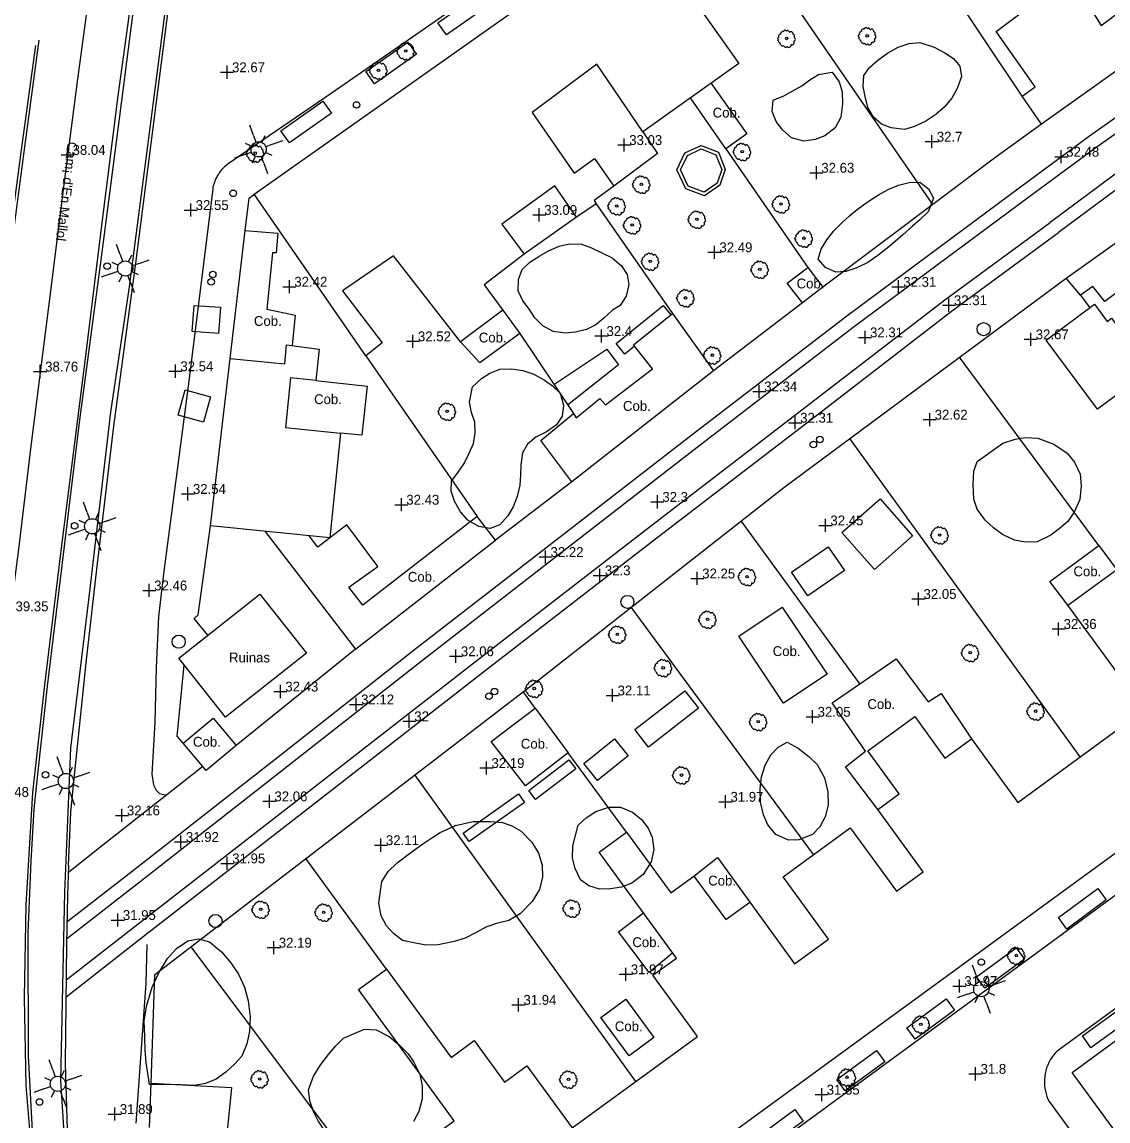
# Model space of a CAD drawing. Extents: x 471511 to 473316, y 4381952 to 4383346.
# Drawn here: x 472739.1 to 472821.9, y 4383032.2 to 4383115.9 of the extents above; entities that cross this region are included whole.
import ezdxf
from ezdxf.enums import TextEntityAlignment as Align

# ---------------------------------------------------------------- set-up
doc = ezdxf.new("R2010")
doc.units = 0
doc.header["$LTSCALE"] = 4
doc.header["$MEASUREMENT"] = 0
doc.header["$PDMODE"] = 2
doc.header["$PDSIZE"] = 0.5
doc.layers.get('0').update_dxf_attribs({"linetype": 'CONTINUOUS'})
for name, color, linetype in [('222', 7, 'CONTINUOUS'), ('241', 12, 'CONTINUOUS'), ('290', 253, 'CONTINUOUS'), ('320', 141, 'CONTINUOUS'), ('350', 7, 'CONTINUOUS'), ('400', 7, 'CONTINUOUS'), ('402', 10, 'CONTINUOUS'), ('407', 4, 'CONTINUOUS'), ('410', 201, 'CONTINUOUS'), ('411', 12, 'CONTINUOUS'), ('413', 252, 'CONTINUOUS'), ('451', 5, 'CONTINUOUS'), ('466', 33, 'CONTINUOUS'), ('505', 60, 'CONTINUOUS'), ('506', 60, 'CONTINUOUS'), ('7101', 7, 'CONTINUOUS'), ('7202', 7, 'CONTINUOUS'), ('7400', 2, 'CONTINUOUS'), ('7433', 32, 'CONTINUOUS'), ('7440', 7, 'CONTINUOUS'), ('7515', 53, 'CONTINUOUS'), ('7516', 7, 'CONTINUOUS'), ('8402', 7, 'CONTINUOUS'), ('8405', 7, 'CONTINUOUS'), ('8408', 7, 'CONTINUOUS')]:
    doc.layers.add(name, color=color, linetype=linetype)

# ---------------------------------------------------------------- blocks, each defined once
blk = doc.blocks.new('ARBOL')
at = {"color": 3}
for p, q in [((-1.26, 0.07), (-1.27, -0.01)), ((-1.23, 0.15), (-1.26, 0.07)), ((-1.17, 0.24), (-1.23, 0.15)), ((-1.18, 0.48), (-1.21, 0.39)), ((-1.21, 0.39), (-1.2, 0.31)), ((-1.2, 0.31), (-1.16, 0.22)), ((-1.11, 0.55), (-1.18, 0.48)), ((-1.03, 0.59), (-1.11, 0.55)), ((-1.01, 0.67), (-1.03, 0.59)), ((-0.96, 0.76), (-1.01, 0.67)), ((-0.92, 0.97), (-0.96, 0.88)), ((-0.96, 0.88), (-0.96, 0.7)), ((-0.85, 1.04), (-0.92, 0.97)), ((-0.77, 1.08), (-0.85, 1.04)), ((-0.7, 1.09), (-0.77, 1.08)), ((-0.5, 1.09), (-0.7, 1.09)), ((-0.49, 1.11), (-0.5, 1.08)), ((-0.46, 1.23), (-0.49, 1.11)), ((-0.38, 1.32), (-0.46, 1.23)), ((-0.31, 1.35), (-0.38, 1.32)), ((-0.23, 1.36), (-0.31, 1.35)), ((-0.11, 1.36), (-0.23, 1.36)), ((0, 1.35), (-0.11, 1.36)), ((0.07, 1.26), (0, 1.35)), ((0.12, 1.18), (0.07, 1.26)), ((0.17, 1.25), (0.12, 1.16)), ((0.12, 1.16), (0.12, 1.16)), ((0.24, 1.31), (0.17, 1.25)), ((0.32, 1.32), (0.24, 1.31)), ((0.39, 1.31), (0.32, 1.32)), ((0.55, 1.31), (0.39, 1.31)), ((0.62, 1.26), (0.55, 1.31)), ((0.7, 1.22), (0.62, 1.26)), ((0.76, 1.14), (0.7, 1.22)), ((0.77, 0.97), (0.7, 0.98)), ((0.77, 1.05), (0.76, 1.14)), ((0.77, 0.97), (0.77, 1.05)), ((0.86, 0.95), (0.77, 0.97)), ((0.96, 0.93), (0.86, 0.95)), ((1.03, 0.87), (0.96, 0.93)), ((1.07, 0.79), (1.03, 0.87)), ((1.08, 0.7), (1.07, 0.79)), ((1.1, 0.49), (1.07, 0.51)), ((1.08, 0.6), (1.08, 0.7)), ((1.09, 0.52), (1.08, 0.6)), ((1.17, 0.48), (1.1, 0.49)), ((1.25, 0.41), (1.17, 0.48)), ((1.29, 0.32), (1.25, 0.41)), ((1.3, 0.24), (1.29, 0.32)), ((1.3, 0.15), (1.3, 0.24)), ((1.31, 0.06), (1.3, 0.15)), ((1.31, -0.03), (1.31, 0.06)), ((-1.27, -0.01), (-1.26, -0.13)), ((-1.26, -0.13), (-1.26, -0.21)), ((-1.26, -0.21), (-1.23, -0.3)), ((-1.23, -0.3), (-1.16, -0.32)), ((-1.16, -0.32), (-1.08, -0.34)), ((-1.08, -0.34), (-1.01, -0.35)), ((-1.01, -0.35), (-0.95, -0.35)), ((-0.96, -0.38), (-1.01, -0.49)), ((-1.01, -0.49), (-1, -0.58)), ((-1, -0.58), (-0.96, -0.66)), ((-0.96, -0.66), (-0.96, -0.74)), ((-0.96, -0.74), (-0.88, -0.8)), ((-0.88, -0.8), (-0.8, -0.81)), ((-0.8, -0.81), (-0.72, -0.81)), ((-0.76, -0.81), (-0.75, -0.9)), ((-0.75, -0.9), (-0.73, -0.98)), ((-0.73, -0.98), (-0.68, -1.07)), ((-0.68, -1.07), (-0.61, -1.15)), ((-0.61, -1.15), (-0.53, -1.14)), ((-0.53, -1.14), (-0.45, -1.12)), ((-0.45, -1.12), (-0.37, -1.07)), ((-0.37, -1.05), (-0.37, -1.15)), ((-0.37, -1.15), (-0.27, -1.21)), ((-0.27, -1.21), (-0.19, -1.22)), ((-0.19, -1.22), (-0.07, -1.22)), ((-0.07, -1.22), (0.01, -1.25)), ((0.01, -1.25), (0.08, -1.22)), ((0.08, -1.22), (0.16, -1.16)), ((0.16, -1.16), (0.18, -1.08)), ((0.18, -1.11), (0.25, -1.15)), ((0.25, -1.15), (0.32, -1.16)), ((0.32, -1.16), (0.4, -1.16)), ((0.4, -1.16), (0.47, -1.18)), ((0.47, -1.18), (0.55, -1.16)), ((0.55, -1.16), (0.62, -1.14)), ((0.62, -1.14), (0.7, -1.09)), ((0.7, -1.09), (0.75, -0.93)), ((0.78, -0.99), (0.74, -0.96)), ((0.85, -0.98), (0.78, -0.99)), ((0.93, -0.93), (0.85, -0.98)), ((1.02, -0.92), (0.93, -0.93)), ((1.06, -0.69), (0.98, -0.69)), ((1.06, -0.85), (1.02, -0.92)), ((1.03, -0.69), (1.05, -0.77)), ((1.05, -0.77), (1.06, -0.85)), ((1.13, -0.65), (1.06, -0.69)), ((1.2, -0.61), (1.13, -0.65)), ((1.2, -0.21), (1.27, -0.14)), ((1.2, -0.6), (1.21, -0.59)), ((1.22, -0.31), (1.21, -0.23)), ((1.21, -0.41), (1.22, -0.31)), ((1.21, -0.51), (1.21, -0.41)), ((1.21, -0.59), (1.21, -0.51)), ((1.27, -0.14), (1.31, -0.03))]:
    blk.add_line(p, q, dxfattribs=at)
at = {"color": 25}
blk.add_circle((0, 0), 0.19, dxfattribs=at)
blk = doc.blocks.new('MOJON')
blk.add_circle((0, 0), 0.25)
blk = doc.blocks.new('POSTE')
at = {"color": 7}
blk.add_circle((0, 0), 0.5, dxfattribs=at)
blk = doc.blocks.new('ALCORQUE')
at = {"color": 1}
blk.add_lwpolyline([(-1, 1), (1, 1), (1, -1), (-1, -1)], close=True, dxfattribs=at)
blk = doc.blocks.new('FAROLA')
at = {"color": 7}
for p, q in [((0.43, 1.04), (0.75, 1.8)), ((-0.43, 1.04), (-0.22, 0.54)), ((0.43, 1.04), (0.22, 0.54)), ((-1.04, 0.43), (-1.8, 0.75)), ((-1.04, 0.43), (-0.54, 0.22)), ((1.04, 0.43), (0.54, 0.22)), ((-1.04, -0.43), (-0.54, -0.22)), ((-0.43, -1.04), (-0.22, -0.54)), ((0.43, -1.04), (0.22, -0.54)), ((1.04, -0.43), (0.54, -0.22)), ((1.04, -0.43), (1.8, -0.75)), ((-0.43, -1.04), (-0.75, -1.8))]:
    blk.add_line(p, q, dxfattribs=at)
blk.add_circle((0, 0), 0.58, dxfattribs=at)
blk = doc.blocks.new('COTA')
at = {"color": 7}
blk.add_point((0, 0), dxfattribs=at)

msp = doc.modelspace()

# ---------------------------------------------------------------- linework, layer by layer
at = {"layer": '222'}
for points in [[(472815.189, 4383103.31, 32.518), (472820.44, 4383107.182, 32.453), (472833.226, 4383116.214, 32.563), (472844.002, 4383123.513, 32.672), (472856.458, 4383131.572, 32.61), (472870.294, 4383140.259, 32.641), (472885.583, 4383149.289, 32.727), (472903.059, 4383159.114, 32.704), (472919.701, 4383167.943, 32.75), (472942.902, 4383179.392, 32.837), (472966.181, 4383189.915, 32.782), (472988.746, 4383199.301, 32.829), (473016.248, 4383209.621, 32.797), (473040.034, 4383217.673, 32.86), (473065.823, 4383226.123, 32.891), (473090.283, 4383234.048, 32.97), (473100.153, 4383237.22, 32.97)], [(472815.832, 4383102.542, 32.517), (472821.025, 4383106.371, 32.453), (472833.795, 4383115.391, 32.562), (472844.554, 4383122.68, 32.672), (472856.995, 4383130.729, 32.61), (472870.814, 4383139.405, 32.641), (472886.082, 4383148.422, 32.727), (472903.539, 4383158.237, 32.704), (472920.157, 4383167.053, 32.751), (472943.329, 4383178.488, 32.837), (472966.579, 4383188.997, 32.782), (472989.113, 4383198.371, 32.829), (473016.584, 4383208.679, 32.797), (473040.35, 4383216.724, 32.86), (473066.132, 4383225.172, 32.891), (473090.59, 4383233.096, 32.97), (473102.449, 4383236.907, 32.97)], [(473103.439, 4383234.66, 32.954), (473088.982, 4383229.896, 32.829), (473081.053, 4383227.431, 32.938), (473067.068, 4383222.928, 32.829), (473051.401, 4383217.837, 32.891), (473036.984, 4383213.058, 32.891), (473016.232, 4383205.976, 32.75), (472996.513, 4383198.642, 32.79), (472977.567, 4383191.102, 32.758), (472955.586, 4383181.467, 32.68), (472933.17, 4383170.871, 32.68), (472916.952, 4383162.593, 32.657), (472899.552, 4383153.194, 32.476), (472879.884, 4383142.082, 32.57), (472865.208, 4383133.066, 32.57), (472854.998, 4383126.517, 32.539), (472844.4, 4383119.644, 32.492), (472834.597, 4383112.974, 32.555), (472823.295, 4383104.936, 32.445), (472817.458, 4383100.596, 32.418)], [(473103.752, 4383233.71, 32.954), (473089.287, 4383228.943, 32.829), (473081.355, 4383226.478, 32.938), (473067.375, 4383221.976, 32.829), (473051.713, 4383216.887, 32.891), (473037.303, 4383212.11, 32.891), (473016.568, 4383205.034, 32.751), (472996.872, 4383197.709, 32.79), (472977.952, 4383190.179, 32.758), (472956.001, 4383180.556, 32.68), (472933.611, 4383169.973, 32.68), (472917.417, 4383161.708, 32.656), (472900.036, 4383152.319, 32.476), (472880.392, 4383141.22, 32.57), (472865.74, 4383132.219, 32.57), (472855.54, 4383125.676, 32.539), (472844.954, 4383118.811, 32.492), (472835.168, 4383112.153, 32.555), (472823.883, 4383104.127, 32.445), (472818.101, 4383099.827, 32.418)], [(472742.56, 4383047.325, 32.05), (472747.544, 4383051.201, 32.086), (472758.788, 4383060.012, 32.221), (472769.034, 4383068.063, 32.296), (472779.597, 4383076.241, 32.311), (472790.194, 4383084.445, 32.416), (472801.96, 4383093.496, 32.416), (472815.189, 4383103.31, 32.518)], [(472742.535, 4383046.039, 32.046), (472748.159, 4383050.412, 32.086), (472759.405, 4383059.225, 32.221), (472769.649, 4383067.274, 32.296), (472780.209, 4383075.45, 32.311), (472790.805, 4383083.653, 32.416), (472802.563, 4383092.698, 32.416), (472815.832, 4383102.542, 32.518)], [(472742.497, 4383042.886, 32.055), (472747.53, 4383046.83, 32.086), (472761.414, 4383057.616, 32.161), (472774.132, 4383067.522, 32.341), (472787.009, 4383077.468, 32.356), (472798.636, 4383086.394, 32.371), (472809.441, 4383094.711, 32.476), (472817.458, 4383100.596, 32.418)], [(472742.482, 4383041.605, 32.051), (472748.145, 4383046.041, 32.086), (472762.028, 4383056.826, 32.161), (472774.745, 4383066.732, 32.341), (472787.619, 4383076.675, 32.356), (472799.246, 4383085.601, 32.371), (472810.042, 4383093.912, 32.476), (472818.101, 4383099.827, 32.418)]]:
    msp.add_polyline3d(points, dxfattribs=at)
at = {"layer": '241'}
msp.add_polyline3d([(472742.701, 4383051.629, 39.436), (472742.6, 4383049.329, 39.409), (472742.527, 4383045.652, 39.394), (472742.426, 4383036.559, 39.289), (472742.608, 4383030.693, 39.109)], dxfattribs=at)
at = {"layer": '290'}
for points in [[(472744.432, 4383119.438, 37.186), (472743.315, 4383111.138, 37.756), (472742.355, 4383103.699, 38.146), (472741.155, 4383094.173, 38.581), (472739.816, 4383083.554, 38.971), (472738.888, 4383075.709, 39.316), (472737.614, 4383065.888, 39.391), (472736.989, 4383059.224, 39.526), (472736.524, 4383053.828, 39.421), (472736.229, 4383049.584, 39.421), (472736.079, 4383043.306, 39.376), (472736.152, 4383036.326, 39.286), (472736.33, 4383032.986, 39.301), (472736.935, 4383026.76, 39.046)], [(472739.999, 4383028.488, 38.959), (472739.466, 4383034.881, 39.124), (472739.335, 4383041.583, 39.229), (472739.456, 4383048.628, 39.289), (472739.977, 4383057.179, 39.364), (472740.875, 4383065.373, 39.259), (472742.124, 4383075.577, 39.124), (472743.187, 4383084.02, 39.019), (472744.034, 4383090.642, 38.614), (472745.156, 4383099.759, 38.254), (472746.473, 4383110.248, 37.699), (472747.411, 4383117.043, 37.279)], [(472740.427, 4383114.479, 37.459), (472739.291, 4383105.961, 37.939), (472738.263, 4383098.244, 38.329), (472737.502, 4383092.457, 38.644), (472736.825, 4383086.785, 38.884), (472736.233, 4383081.895, 39.079), (472735.434, 4383075.573, 39.274), (472734.693, 4383069.676, 39.274), (472734.244, 4383065.678, 39.439), (472733.893, 4383062.154, 39.529), (472733.472, 4383057.534, 39.574), (472733.201, 4383053.352, 39.544), (472732.948, 4383049.417, 39.559), (472732.892, 4383045.693, 39.544), (472732.856, 4383041.19, 39.559), (472732.912, 4383036.724, 39.499), (472733.114, 4383032.66, 39.409), (472733.376, 4383028.946, 39.304)]]:
    msp.add_polyline3d(points, dxfattribs=at)
at = {"layer": '320'}
msp.add_polyline3d([(472789.638, 4383105.89, 33.857), (472790.861, 4383106.464, 33.842), (472792.19, 4383105.95, 33.812), (472792.71, 4383104.634, 33.812), (472792.293, 4383103.433, 33.812), (472791.128, 4383102.63, 33.812), (472789.711, 4383103.148, 33.812), (472789.017, 4383104.608, 33.812)], close=True, dxfattribs=at)
at = {"layer": '350'}
msp.add_polyline3d([(472791.093, 4383102.91, 33.812), (472789.893, 4383103.348, 33.812), (472789.295, 4383104.607, 33.812), (472789.825, 4383105.701, 33.856), (472790.871, 4383106.193, 33.843), (472791.998, 4383105.757, 33.814), (472792.444, 4383104.628, 33.812), (472792.084, 4383103.592, 33.812)], close=True, dxfattribs=at)
at = {"layer": '400'}
for points in [[(472790.651, 4383117.057, 36.75), (472793.744, 4383112.693, 36.75), (472786.429, 4383107.503, 36.75), (472782.927, 4383112.652, 35.988), (472778.003, 4383108.959, 36.722), (472781.213, 4383104.346, 35.988), (472782.756, 4383105.453, 35.509), (472784.234, 4383103.348, 35.523), (472782.715, 4383102.258, 35.523), (472782.868, 4383102.003, 35.523), (472781.387, 4383100.994, 35.453), (472779.722, 4383103.396, 35.791), (472775.702, 4383100.455, 36.961), (472777.4, 4383098.191, 34.155), (472774.356, 4383095.852, 34.931), (472775.765, 4383093.909, 34.705), (472772.554, 4383091.5, 34.748), (472767.442, 4383098.059, 35.636), (472763.551, 4383095.4, 35.608), (472766.586, 4383091.417, 34.437), (472765.334, 4383090.444, 34.437), (472756.841, 4383102.752, 36.806), (472793.812, 4383128.879, 37.024)], [(472770.286, 4383030.881, 35.762), (472772.069, 4383032.182, 34.442), (472764.78, 4383042.171, 33.872), (472766.916, 4383043.729, 34.022), (472771.824, 4383037.003, 34.142), (472773.597, 4383038.297, 34.142), (472775.905, 4383035.134, 34.292), (472777.602, 4383036.372, 36.152), (472781.055, 4383031.64, 36.152), (472790.604, 4383038.607, 36.062), (472787.197, 4383043.276, 35.702), (472788.988, 4383044.582, 34.322), (472783.107, 4383052.642, 34.202), (472785.181, 4383054.155, 34.292), (472788.554, 4383049.533, 34.412), (472790.324, 4383050.824, 34.442), (472792.744, 4383047.508, 34.352), (472794.57, 4383048.84, 35.732), (472797.993, 4383044.15, 35.672), (472800.563, 4383046.025, 35.492), (472797.107, 4383050.762, 34.772), (472802.221, 4383054.493, 34.802), (472805.743, 4383049.666, 35.432), (472807.777, 4383051.151, 36.002), (472804.32, 4383055.89, 35.792), (472805.948, 4383057.078, 34.352), (472803.558, 4383060.353, 34.352), (472807.135, 4383062.963, 34.562), (472809.437, 4383059.808, 34.442), (472811.455, 4383061.281, 35.822), (472814.991, 4383056.435, 35.822), (472824.631, 4383063.469, 35.762), (472818.812, 4383071.445, 34.682), (472824.388, 4383075.514, 34.682)], [(472841.179, 4383066.243, 35.792), (472753.386, 4383002.184, 35.702)], [(472857.649, 4382983.246, 35.778), (472819.123, 4383035.864, 35.693), (472825.133, 4383040.265, 35.552)], [(472748.847, 4383031.676, 35.462), (472748.992, 4383035.056, 35.492), (472755.099, 4383034.715, 35.642), (472754.778, 4383031.39, 35.642)]]:
    msp.add_polyline3d(points, dxfattribs=at)
for points in [[(472825.423, 4383114.219, 34.645), (472816.794, 4383108.076, 34.601), (472815.312, 4383110.222, 34.601), (472816.324, 4383110.927, 34.601), (472813.332, 4383115.138, 35.268), (472818.965, 4383119.369, 35.268), (472821.349, 4383115.605, 34.34), (472823.29, 4383117.059, 34.369)], [(472825.06, 4383089.344, 39.838), (472821.064, 4383086.372, 39.838), (472817.156, 4383091.625, 36.312), (472820.834, 4383094.361, 36.312), (472821.802, 4383093.06, 39.216), (472822.12, 4383093.297, 39.216)], [(472762.586, 4383076.575, 36.595), (472753.515, 4383077.502, 36.228), (472755.011, 4383090.24, 36.496), (472759.155, 4383089.817, 37.92), (472759.294, 4383091.282, 35.213), (472761.777, 4383090.935, 35.241), (472761.535, 4383088.567, 35.185), (472759.593, 4383088.765, 37.991), (472759.207, 4383084.987, 37.906), (472763.402, 4383084.558, 36.637)]]:
    msp.add_polyline3d(points, close=True, dxfattribs=at)
at = {"layer": '402'}
msp.add_polyline3d([(472751.081, 4383067.42, 35.377), (472757.251, 4383072.297, 35.418), (472760.815, 4383067.79, 35.264), (472754.646, 4383062.912, 35.223)], close=True, dxfattribs=at)
at = {"layer": '407'}
for points in [[(472791.624, 4383111.188, 34.522), (472794.364, 4383107.337, 34.494), (472792.746, 4383106.211, 34.508), (472790.063, 4383110.081, 34.508)], [(472755.011, 4383090.24, 34.593), (472756.148, 4383099.97, 34.593), (472758.627, 4383099.774, 34.522), (472758.512, 4383098.281, 34.564), (472758.238, 4383098.276, 34.579), (472757.789, 4383093.981, 34.522), (472759.952, 4383093.527, 34.522), (472759.726, 4383091.221, 34.522)], [(472775.765, 4383093.909, 34.438), (472777.063, 4383092.131, 34.381), (472774.018, 4383089.908, 34.367), (472772.554, 4383091.5, 34.395)], [(472761.535, 4383088.567, 35.058), (472765.428, 4383088.135, 35.044), (472765.037, 4383084.395, 35.03), (472763.402, 4383084.558, 35.03)], [(472757.642, 4383077.08, 34.605), (472764.546, 4383068.103, 34.605), (472775.219, 4383076.402, 34.17), (472773.825, 4383078.208, 34.2), (472765.111, 4383071.441, 34.305), (472764.034, 4383072.821, 34.455), (472766.237, 4383074.407, 34.455), (472763.875, 4383077.562, 34.455), (472761.689, 4383075.861, 34.455), (472761.018, 4383076.735, 34.47)], [(472818.812, 4383071.445, 34.591), (472817.432, 4383073.252, 34.648), (472821.152, 4383076, 34.591), (472822.519, 4383074.15, 34.591)], [(472804.32, 4383055.89, 34.309), (472801.856, 4383059.15, 34.309), (472803.391, 4383060.323, 34.309), (472800.853, 4383064.014, 34.422), (472805.721, 4383067.363, 34.422), (472808.166, 4383064.078, 34.422), (472809.158, 4383064.714, 34.394), (472811.455, 4383061.281, 34.394)], [(472790.324, 4383050.824, 34.394), (472792.106, 4383052.248, 34.394), (472794.57, 4383048.84, 34.394)], [(472788.71, 4383044.963, 34.394), (472786.908, 4383043.477, 34.366), (472784.59, 4383046.567, 34.394), (472786.471, 4383048.031, 34.394)]]:
    msp.add_polyline3d(points, dxfattribs=at)
for points in [[(472800.141, 4383095.676, 34.498), (472798.587, 4383094.472, 34.41), (472797.434, 4383095.967, 34.303), (472798.987, 4383097.172, 34.391)], [(472791.816, 4383089.29, 34.395), (472781.026, 4383080.842, 34.29), (472778.657, 4383083.988, 34.305), (472781.145, 4383086.035, 34.32), (472781.357, 4383085.719, 34.32), (472783.158, 4383087.194, 34.32), (472783.595, 4383086.703, 34.32), (472787.167, 4383089.439, 34.125), (472785.72, 4383091.266, 34.125), (472788.696, 4383093.664, 34.155)], [(472797.153, 4383063.986, 34.45), (472793.744, 4383069.088, 34.45), (472797.053, 4383071.299, 34.479), (472800.462, 4383066.197, 34.479)], [(472780.736, 4383060.214, 34.366), (472777.502, 4383057.685, 34.338), (472774.878, 4383061.071, 34.338), (472778.238, 4383063.619, 34.338)], [(472755.457, 4383060.771, 34.455), (472753.175, 4383058.854, 34.455), (472751.429, 4383060.932, 35.01), (472753.711, 4383062.85, 35.01)], [(472785.135, 4383041.444, 34.197), (472787.28, 4383038.531, 34.197), (472785.386, 4383037.137, 34.225), (472783.241, 4383040.05, 34.225)]]:
    msp.add_polyline3d(points, close=True, dxfattribs=at)
at = {"layer": '410'}
for points in [[(472815.312, 4383110.222, 34.548), (472809.83, 4383118.434, 34.548)], [(472808.514, 4383101.961, 34.536), (472798.26, 4383116.848, 34.522)], [(472786.429, 4383107.503, 33.962), (472787.548, 4383105.855, 33.962), (472784.234, 4383103.348, 33.962)], [(472816.794, 4383108.076, 34.601), (472813.308, 4383105.56, 34.558), (472800.141, 4383095.676, 34.498)], [(472792.746, 4383106.211, 34.508), (472798.987, 4383097.172, 34.508)], [(472756.148, 4383099.97, 34.393), (472756.438, 4383102.445, 34.432), (472757.107, 4383102.956, 34.432)], [(472782.868, 4383102.003, 34.452), (472788.696, 4383093.664, 34.156)], [(472781.387, 4383100.994, 33.977), (472777.4, 4383098.191, 33.977)], [(472748.992, 4383035.056, 34.164), (472749.272, 4383043.319, 33.727), (472778.536, 4383065.803, 33.786), (472797.178, 4383080.418, 33.786), (472818.676, 4383096.352, 33.815)], [(472819.768, 4383095.055, 34.193), (472820.482, 4383094.099, 34.193)], [(472798.587, 4383094.472, 34.41), (472791.816, 4383089.29, 34.395)], [(472777.063, 4383092.131, 34.212), (472781.145, 4383086.035, 34.212)], [(472765.334, 4383090.444, 34.423), (472773.825, 4383078.208, 34.057)], [(472821.152, 4383076, 34.106), (472810.555, 4383090.333, 34.047)], [(472819.75, 4383059.907, 34.164), (472802.193, 4383084.134, 34.106)], [(472781.026, 4383080.842, 34.29), (472775.219, 4383076.402, 34.17)], [(472753.298, 4383069.172, 34.347), (472752.247, 4383070.43, 34.347), (472752.563, 4383070.719, 34.319), (472753.515, 4383077.502, 34.332)], [(472802.955, 4383065.461, 34.164), (472793.931, 4383077.872, 34.164)], [(472799.424, 4383052.453, 34.222), (472785.54, 4383071.293, 33.931)], [(472764.546, 4383068.103, 34.095), (472755.457, 4383060.771, 34.23)], [(472751.429, 4383060.932, 35.01), (472750.966, 4383061.477, 34.644), (472751.505, 4383066.884, 34.432)], [(472778.238, 4383063.619, 34.237), (472777.321, 4383064.869, 34.222)], [(472785.181, 4383054.155, 34.368), (472780.736, 4383060.214, 34.294)], [(472752.917, 4383059.162, 33.922), (472745.167, 4383053.064, 33.922), (472742.677, 4383051.096, 33.848)], [(472785.894, 4383035.171, 34.28), (472769.064, 4383058.525, 34.368)], [(472766.916, 4383043.729, 34.047), (472760.772, 4383052.154, 33.815)], [(472768.993, 4383022.778, 33.756), (472752.024, 4383045.433, 34.047)]]:
    msp.add_polyline3d(points, dxfattribs=at)
msp.add_polyline3d([(472818.676, 4383096.352, 35.02), (472824.046, 4383100.18, 35.364), (472825.886, 4383097.786, 35.224), (472821.63, 4383094.569, 35.051), (472820.708, 4383095.726, 35.317), (472819.768, 4383095.055, 35.114)], close=True, dxfattribs=at)
at = {"layer": '411'}
for points in [[(472739.98, 4383030.949, 39.109), (472739.637, 4383037.157, 39.289), (472739.626, 4383046.475, 39.394), (472739.854, 4383051.962, 39.409), (472740.063, 4383055.916, 39.484), (472740.369, 4383058.799, 39.439), (472741.085, 4383065.271, 39.394), (472742.216, 4383074.459, 39.244), (472743.523, 4383085.349, 38.914), (472745.177, 4383097.745, 38.419), (472746.747, 4383109.845, 37.804), (472748.111, 4383120.564, 37.264)], [(472773.756, 4383118.115, 32.827), (472762.692, 4383110.419, 32.632), (472754.852, 4383105.059, 32.794), (472754.757, 4383104.988, 32.794), (472754.664, 4383104.912, 32.794), (472754.574, 4383104.831, 32.794), (472754.486, 4383104.747, 32.794), (472754.402, 4383104.658, 32.794), (472754.321, 4383104.566, 32.794), (472754.244, 4383104.47, 32.794), (472754.171, 4383104.371, 32.794), (472754.102, 4383104.268, 32.794), (472754.038, 4383104.163, 32.794), (472753.977, 4383104.055, 32.794), (472753.922, 4383103.945, 32.794), (472753.871, 4383103.833, 32.794), (472753.825, 4383103.72, 32.794), (472753.784, 4383103.604, 32.794), (472753.748, 4383103.488, 32.794), (472753.717, 4383103.372, 32.794), (472753.691, 4383103.254, 32.794), (472753.67, 4383103.137, 32.794), (472751.797, 4383088.131, 32.719), (472749.921, 4383073.835, 32.479), (472749.535, 4383070.573, 32.479), (472749.355, 4383066.715, 32.449), (472749.27, 4383062.546, 32.434), (472749.041, 4383058.569, 32.239), (472749.165, 4383057.757, 32.239), (472749.366, 4383057.366, 32.239), (472749.622, 4383057.103, 32.239), (472750.151, 4383056.985, 32.224)], [(472732.979, 4383031.496, 39.439), (472732.562, 4383041.638, 39.619), (472732.734, 4383048.077, 39.649), (472732.931, 4383052.846, 39.694), (472733.256, 4383057.682, 39.619), (472733.924, 4383065.211, 39.589), (472734.839, 4383072.609, 39.394), (472735.638, 4383078.591, 39.079), (472736.611, 4383086.5, 38.929), (472737.706, 4383095.575, 38.689), (472739.12, 4383106.131, 38.134), (472740.195, 4383114.062, 37.684)], [(472823.446, 4383050.099, 32.164), (472804.854, 4383036.48, 31.849), (472789.149, 4383024.981, 31.729)], [(472833.084, 4383048.503, 32.134), (472817.975, 4383037.488, 31.909), (472817.834, 4383037.337, 31.919), (472817.701, 4383037.175, 31.929), (472817.576, 4383037.002, 31.938), (472817.461, 4383036.818, 31.947), (472817.357, 4383036.625, 31.955), (472817.265, 4383036.424, 31.963), (472817.186, 4383036.214, 31.97), (472817.121, 4383035.999, 31.976), (472817.071, 4383035.779, 31.981), (472817.036, 4383035.556, 31.985), (472817.016, 4383035.331, 31.989), (472817.012, 4383035.107, 31.991), (472817.023, 4383034.883, 31.993), (472817.048, 4383034.663, 31.994), (472817.088, 4383034.447, 31.993), (472817.141, 4383034.237, 31.992), (472817.206, 4383034.034, 31.99), (472817.283, 4383033.838, 31.988), (472817.371, 4383033.651, 31.984), (472825.762, 4383022.216, 31.909)], [(472747.84, 4383032.01, 31.999), (472748.615, 4383042.628, 32.134), (472748.685, 4383045.614, 32.119)]]:
    msp.add_polyline3d(points, dxfattribs=at)
at = {"layer": '413'}
msp.add_polyline3d([(472750.116, 4383117.396, 38.175), (472748.61, 4383105.637, 38.61), (472747.283, 4383095.516, 39.015), (472745.897, 4383086.16, 39.315), (472744.203, 4383071.86, 39.84), (472742.832, 4383060.552, 39.915), (472742.382, 4383049.592, 40.245), (472742.082, 4383035.244, 40.08), (472742.471, 4383029.277, 39.765), (472743.42, 4383021.476, 39.66), (472744.58, 4383015.312, 39.405), (472746.584, 4383007.222, 39.105), (472748.064, 4383002.603, 38.895), (472751.664, 4382992.94, 38.415), (472754.633, 4382985.868, 37.605), (472757.682, 4382979.16, 37.035), (472762.031, 4382970.505, 35.955), (472766.415, 4382961.856, 35.295), (472771.964, 4382950.828, 34.275), (472775.812, 4382943.287, 33.615), (472781.744, 4382931.496, 32.535)], dxfattribs=at)
at = {"layer": '451'}
msp.add_polyline3d([(472742.701, 4383051.629, 39.436), (472742.878, 4383055.668, 39.484), (472743.097, 4383057.99, 39.439), (472744.033, 4383067.071, 39.394), (472744.844, 4383074.203, 39.244), (472746.151, 4383085.093, 38.914), (472747.805, 4383097.489, 38.419), (472749.375, 4383109.589, 37.804), (472750.739, 4383120.308, 37.264)], dxfattribs=at)
at = {"layer": '466'}
for points in [[(472774.671, 4383117.129, 32.869), (472771.466, 4383114.875, 32.869), (472770.818, 4383115.797, 32.869), (472774.023, 4383118.05, 32.869)], [(472769.192, 4383113.41, 32.869), (472765.987, 4383111.156, 32.869), (472765.339, 4383112.078, 32.869), (472768.544, 4383114.332, 32.869)], [(472762.719, 4383108.908, 32.569), (472759.514, 4383106.654, 32.569), (472758.866, 4383107.576, 32.569), (472762.071, 4383109.829, 32.569)], [(472821.73, 4383049.002, 32.014), (472818.714, 4383046.79, 32.014), (472818.078, 4383047.658, 32.014), (472821.094, 4383049.87, 32.014)], [(472815.501, 4383044.493, 32.029), (472812.485, 4383042.282, 32.029), (472811.848, 4383043.149, 32.029), (472814.865, 4383045.361, 32.029)], [(472810.179, 4383040.61, 31.999), (472807.162, 4383038.398, 31.999), (472806.526, 4383039.266, 31.999), (472809.542, 4383041.478, 31.999)], [(472819.905, 4383038.651, 32.014), (472823.307, 4383041.11, 32.014), (472823.961, 4383040.206, 32.014), (472820.558, 4383037.747, 32.014)], [(472804.867, 4383036.668, 31.864), (472801.851, 4383034.456, 31.864), (472801.215, 4383035.324, 31.864), (472804.231, 4383037.536, 31.864)], [(472798.641, 4383032.166, 31.819), (472795.625, 4383029.954, 31.819), (472794.988, 4383030.822, 31.819), (472798.005, 4383033.034, 31.819)]]:
    msp.add_polyline3d(points, close=True, dxfattribs=at)
at = {"layer": '505'}
for points in [[(472808.614, 4383113.932, 35.312), (472809.425, 4383113.512, 35.297), (472810.084, 4383113.071, 35.267), (472810.578, 4383112.5, 35.267), (472810.703, 4383111.72, 35.267), (472810.377, 4383110.798, 35.282), (472809.956, 4383110.048, 35.282), (472809.376, 4383109.38, 35.297), (472808.739, 4383108.812, 35.297), (472807.99, 4383108.32, 35.297), (472807.118, 4383107.904, 35.297), (472806.363, 4383107.677, 35.297), (472805.347, 4383107.803, 35.297), (472804.605, 4383108.075, 35.297), (472803.994, 4383108.625, 35.297), (472803.57, 4383109.351, 35.297), (472803.358, 4383110.186, 35.282), (472803.206, 4383110.956, 35.282), (472803.26, 4383111.786, 35.282), (472803.704, 4383112.401, 35.282), (472804.326, 4383112.957, 35.282), (472805.062, 4383113.481, 35.282), (472805.879, 4383113.933, 35.282), (472806.727, 4383114.225, 35.282), (472807.523, 4383114.289, 35.237)], [(472800.858, 4383112.039, 34.892), (472801.395, 4383111.301, 34.847), (472801.607, 4383110.54, 34.847), (472801.641, 4383109.63, 34.847), (472801.51, 4383108.623, 34.847), (472801.083, 4383107.807, 34.847), (472800.287, 4383107.186, 34.847), (472799.545, 4383106.908, 34.847), (472798.701, 4383106.787, 34.847), (472797.748, 4383107.039, 34.847), (472797.098, 4383107.615, 34.847), (472796.583, 4383108.291, 34.847), (472796.29, 4383109.044, 34.847), (472796.351, 4383109.915, 34.847), (472797.16, 4383110.227, 34.847), (472797.85, 4383110.616, 34.847), (472798.547, 4383110.994, 34.847), (472799.159, 4383111.464, 34.847), (472799.8, 4383111.871, 34.847)], [(472808.174, 4383101.413, 35.162), (472807.554, 4383100.83, 35.102), (472806.978, 4383100.302, 35.087), (472806.241, 4383099.66, 35.072), (472805.656, 4383099.138, 35.072), (472805.037, 4383098.648, 35.057), (472804.332, 4383098.077, 35.042), (472803.565, 4383097.556, 35.012), (472802.73, 4383097.147, 35.012), (472801.898, 4383096.858, 35.012), (472801.126, 4383096.805, 34.982), (472800.352, 4383097.162, 34.982), (472799.791, 4383097.788, 34.952), (472800.014, 4383098.556, 34.952), (472800.448, 4383099.272, 34.952), (472800.989, 4383099.954, 34.952), (472801.596, 4383100.559, 34.952), (472802.174, 4383101.089, 34.952), (472802.753, 4383101.573, 34.952), (472803.52, 4383102.146, 34.952), (472804.368, 4383102.707, 34.952), (472805.159, 4383103.133, 34.952), (472805.904, 4383103.435, 34.952), (472806.721, 4383103.641, 34.952), (472807.521, 4383103.673, 34.952), (472808.194, 4383103.154, 34.952), (472808.56, 4383102.457, 34.952)], [(472784.114, 4383093.919, 34.744), (472783.451, 4383093.297, 34.609), (472782.855, 4383092.809, 34.579), (472782.153, 4383092.452, 34.579), (472781.301, 4383092.248, 34.579), (472780.544, 4383092.17, 34.579), (472779.604, 4383092.285, 34.579), (472778.803, 4383092.725, 34.579), (472778.214, 4383093.334, 34.579), (472777.803, 4383093.967, 34.579), (472777.298, 4383094.625, 34.549), (472776.94, 4383095.384, 34.519), (472776.953, 4383096.248, 34.489), (472777.253, 4383097.022, 34.459), (472777.824, 4383097.561, 34.459), (472778.591, 4383098.064, 34.459), (472779.247, 4383098.429, 34.459), (472780.062, 4383098.793, 34.459), (472780.858, 4383098.969, 34.459), (472781.768, 4383098.938, 34.459), (472782.522, 4383098.666, 34.459), (472783.303, 4383098.281, 34.459), (472784.101, 4383097.893, 34.444), (472784.813, 4383097.298, 34.444), (472785.226, 4383096.634, 34.444), (472785.356, 4383095.88, 34.444), (472785.165, 4383094.984, 34.444), (472784.703, 4383094.267, 34.414)], [(472773.465, 4383088.072, 34.984), (472774.152, 4383088.701, 34.969), (472774.783, 4383089.11, 34.939), (472775.55, 4383089.411, 34.894), (472776.425, 4383089.454, 34.864), (472777.299, 4383089.328, 34.864), (472778.118, 4383089.037, 34.864), (472778.932, 4383088.589, 34.864), (472779.559, 4383088.145, 34.864), (472780.137, 4383087.583, 34.864), (472780.398, 4383086.672, 34.819), (472780.279, 4383085.831, 34.789), (472779.853, 4383085.185, 34.789), (472779.084, 4383084.649, 34.714), (472778.275, 4383084.242, 34.714), (472777.651, 4383083.7, 34.714), (472777.273, 4383083.052, 34.714), (472777.137, 4383082.139, 34.714), (472777.102, 4383081.349, 34.684), (472777.07, 4383080.595, 34.624), (472776.867, 4383079.717, 34.609), (472776.546, 4383078.935, 34.609), (472776.16, 4383078.262, 34.609), (472775.549, 4383077.564, 34.609), (472774.798, 4383077.297, 34.609), (472773.934, 4383077.437, 34.609), (472773.106, 4383077.926, 34.609), (472772.554, 4383078.546, 34.609), (472772.085, 4383079.376, 34.609), (472771.837, 4383080.13, 34.609), (472771.87, 4383080.894, 34.609), (472772.376, 4383081.591, 34.609), (472772.818, 4383082.249, 34.609), (472773.197, 4383083.033, 34.609), (472773.525, 4383083.767, 34.609), (472773.662, 4383084.545, 34.624), (472773.628, 4383085.398, 34.624), (472773.378, 4383086.117, 34.624), (472773.231, 4383086.909, 34.624)], [(472813.847, 4383083.777, 35.691), (472814.777, 4383084.081, 35.663), (472815.562, 4383084.216, 35.635), (472816.519, 4383084.173, 35.607), (472817.729, 4383083.7, 35.55), (472818.739, 4383083.021, 35.55), (472819.3, 4383082.33, 35.55), (472819.733, 4383081.423, 35.55), (472819.826, 4383080.531, 35.55), (472819.709, 4383079.51, 35.55), (472819.316, 4383078.581, 35.55), (472818.808, 4383077.822, 35.55), (472818.148, 4383077.252, 35.55), (472817.514, 4383076.775, 35.55), (472816.476, 4383076.276, 35.55), (472815.558, 4383076.242, 35.55), (472814.734, 4383076.39, 35.55), (472813.826, 4383076.823, 35.55), (472813.143, 4383077.337, 35.55), (472812.501, 4383077.921, 35.55), (472811.895, 4383078.773, 35.55), (472811.648, 4383079.519, 35.55), (472811.586, 4383080.63, 35.522), (472811.631, 4383081.66, 35.466), (472811.884, 4383082.39, 35.466)], [(472798.259, 4383060.561, 34.62), (472799.076, 4383059.922, 34.62), (472799.719, 4383059.306, 34.62), (472800.279, 4383058.303, 34.62), (472800.523, 4383057.226, 34.563), (472800.548, 4383056.218, 34.563), (472800.311, 4383055.341, 34.563), (472799.92, 4383054.567, 34.563), (472799.352, 4383053.981, 34.563), (472798.315, 4383053.584, 34.563), (472797.523, 4383053.568, 34.563), (472796.569, 4383053.978, 34.563), (472795.943, 4383054.734, 34.563), (472795.61, 4383055.481, 34.563), (472795.395, 4383056.452, 34.563), (472795.358, 4383057.471, 34.563), (472795.459, 4383058.385, 34.563), (472795.741, 4383059.267, 34.563), (472796.18, 4383060.058, 34.563), (472796.73, 4383060.64, 34.563), (472797.427, 4383061.011, 34.563)], [(472781.505, 4383054.688, 35.325), (472782.112, 4383055.245, 35.325), (472782.858, 4383055.739, 35.325), (472783.844, 4383056.061, 35.325), (472784.731, 4383056.062, 35.325), (472785.642, 4383055.7, 35.325), (472786.325, 4383055.124, 35.325), (472786.843, 4383054.472, 35.325), (472787.153, 4383053.777, 35.325), (472787.258, 4383052.847, 35.325), (472787.056, 4383051.895, 35.325), (472786.445, 4383050.944, 35.325), (472785.584, 4383050.27, 35.325), (472784.81, 4383049.983, 35.325), (472783.976, 4383049.838, 35.325), (472783.12, 4383049.834, 35.325), (472782.317, 4383050.072, 35.325), (472781.691, 4383050.543, 35.325), (472781.285, 4383051.408, 35.325), (472781.077, 4383052.182, 35.325), (472781.098, 4383053.117, 35.325)], [(472766.565, 4383050.414, 34.704), (472767.045, 4383051.172, 34.676), (472767.711, 4383051.82, 34.704), (472768.671, 4383052.546, 34.732), (472769.677, 4383053.274, 34.732), (472770.349, 4383053.734, 34.761), (472770.998, 4383054.133, 34.761), (472772.169, 4383054.667, 34.761), (472773.515, 4383054.972, 34.789), (472774.817, 4383054.976, 34.789), (472775.732, 4383054.896, 34.817), (472776.448, 4383054.655, 34.817), (472777.168, 4383054.231, 34.732), (472777.97, 4383053.393, 34.648), (472778.496, 4383052.566, 34.591), (472778.756, 4383051.657, 34.535), (472778.798, 4383050.772, 34.535), (472778.553, 4383049.808, 34.535), (472778.007, 4383048.88, 34.535), (472777.083, 4383047.956, 34.535), (472776.231, 4383047.446, 34.535), (472775.284, 4383047.202, 34.535), (472774.484, 4383046.934, 34.535), (472773.689, 4383046.51, 34.535), (472772.91, 4383046.104, 34.535), (472772.073, 4383045.838, 34.535), (472770.835, 4383045.59, 34.535), (472769.93, 4383045.569, 34.563), (472769.122, 4383045.703, 34.563), (472768.129, 4383045.908, 34.563), (472767.441, 4383046.446, 34.563), (472766.9, 4383047.037, 34.563), (472766.511, 4383047.796, 34.563), (472766.332, 4383048.747, 34.563)], [(472748.859, 4383034.945, 34.225), (472748.727, 4383035.806, 34.225), (472748.611, 4383036.595, 34.225), (472748.537, 4383037.588, 34.197), (472748.494, 4383038.55, 34.168), (472748.461, 4383039.801, 34.112), (472748.654, 4383040.99, 34.112), (472749.053, 4383042.354, 34.112), (472749.572, 4383043.45, 34.112), (472750.226, 4383044.553, 34.112), (472750.924, 4383045.308, 34.112), (472751.773, 4383045.894, 34.112), (472752.6, 4383046.039, 34.112), (472753.429, 4383045.803, 34.112), (472754.338, 4383045.063, 34.112), (472755.044, 4383044.21, 34.112), (472755.628, 4383043.363, 34.112), (472756.086, 4383042.36, 34.112), (472756.382, 4383041.326, 34.112), (472756.526, 4383040.092, 34.112), (472756.478, 4383038.985, 34.112), (472756.263, 4383038.034, 34.112), (472755.892, 4383037.1, 34.112), (472755.343, 4383036.485, 34.112), (472754.684, 4383035.879, 34.112), (472753.93, 4383035.358, 34.112), (472753.132, 4383035.018, 34.112), (472752.261, 4383034.869, 34.112), (472751.237, 4383034.931, 34.084)]]:
    msp.add_polyline3d(points, close=True, dxfattribs=at)
msp.add_polyline3d([(472762.193, 4383031.451, 33.971), (472761.705, 4383032.191, 33.971), (472761.337, 4383032.884, 33.971), (472761.073, 4383033.715, 33.971), (472760.969, 4383034.545, 33.971), (472761.356, 4383035.594, 33.971), (472761.895, 4383036.471, 33.971), (472762.486, 4383037.242, 33.971), (472763.038, 4383037.903, 33.971), (472763.624, 4383038.479, 33.971), (472765.221, 4383039.169, 34.394), (472766.129, 4383039.102, 34.394), (472767.119, 4383038.603, 34.281), (472767.902, 4383037.955, 34.225), (472768.567, 4383037.272, 34.197), (472768.99, 4383036.653, 34.14), (472769.436, 4383035.738, 34.056), (472769.635, 4383034.859, 34.056), (472769.631, 4383033.858, 34.056), (472769.37, 4383032.894, 34.056), (472768.977, 4383032.131, 34.056)], dxfattribs=at)
at = {"layer": '506'}
for points in [[(472784.409, 4383091.378, 33.902), (472787.989, 4383094.26, 33.841), (472788.558, 4383093.553, 33.842)], [(472779.659, 4383088.254, 34.052), (472783.689, 4383090.943, 33.932), (472784.567, 4383089.744, 33.932), (472780.705, 4383086.693, 33.902)], [(472785.797, 4383091.169, 33.89), (472785.057, 4383090.573, 33.902), (472784.409, 4383091.378, 33.902)]]:
    msp.add_polyline3d(points, dxfattribs=at)
for points in [[(472801.593, 4383076.982, 34.051), (472804.496, 4383079.546, 34.051), (472806.977, 4383076.737, 34.051), (472804.074, 4383074.173, 34.051)], [(472797.759, 4383073.975, 34.051), (472800.541, 4383075.89, 34.051), (472801.783, 4383074.085, 34.051), (472799.001, 4383072.17, 34.051)], [(472790.671, 4383063.595, 33.631), (472786.872, 4383060.635, 33.602), (472785.828, 4383061.975, 33.601), (472789.627, 4383064.935, 33.631)], [(472785.311, 4383059.975, 33.391), (472782.984, 4383058.101, 33.361), (472781.946, 4383059.389, 33.391), (472784.272, 4383061.264, 33.422)], [(472781.329, 4383058.981, 33.271), (472778.266, 4383056.645, 33.271), (472777.736, 4383057.339, 33.271), (472780.799, 4383059.676, 33.271)], [(472777.427, 4383056.432, 33.271), (472773.21, 4383053.45, 33.271), (472772.75, 4383054.1, 33.271), (472776.967, 4383057.083, 33.271)]]:
    msp.add_polyline3d(points, close=True, dxfattribs=at)

# ---------------------------------------------------------------- block references
at = {"layer": '7101'}
for p in [(472754.764, 4383112.036, 32.674), (472785.015, 4383106.495, 33.031), (472808.442, 4383106.751, 32.701), (472742.619, 4383105.741, 38.039), (472818.299, 4383105.604, 32.479), (472799.647, 4383104.381, 32.626), (472751.996, 4383101.542, 32.554), (472778.541, 4383101.172, 33.091), (472791.885, 4383098.327, 32.491), (472759.511, 4383095.703, 32.416), (472805.892, 4383095.695, 32.314), (472809.747, 4383094.297, 32.314), (472783.285, 4383091.949, 32.401), (472803.357, 4383091.845, 32.314), (472768.924, 4383091.546, 32.519), (472815.975, 4383091.696, 32.674), (472740.534, 4383089.245, 38.762), (472750.828, 4383089.268, 32.539), (472795.299, 4383087.73, 32.344), (472798.036, 4383085.344, 32.314), (472808.28, 4383085.583, 32.617), (472751.787, 4383079.927, 32.539), (472787.54, 4383079.319, 32.299), (472768.038, 4383079.104, 32.434), (472800.339, 4383077.528, 32.448), (472779.023, 4383075.125, 32.224), (472783.16, 4383073.722, 32.299), (472790.575, 4383073.488, 32.251), (472748.84, 4383072.575, 32.464), (472807.431, 4383071.925, 32.053), (472818.101, 4383069.643, 32.364), (472772.195, 4383067.566, 32.059), (472758.823, 4383064.877, 32.434), (472784.13, 4383064.578, 32.11), (472764.596, 4383063.895, 32.119), (472768.647, 4383062.61, 31.999), (472799.365, 4383062.956, 32.053), (472774.525, 4383059.053, 32.194), (472757.995, 4383056.515, 32.059), (472792.728, 4383056.48, 31.969), (472746.76, 4383055.443, 32.164), (472751.252, 4383053.42, 31.924), (472766.484, 4383053.178, 32.11), (472754.781, 4383051.789, 31.954), (472746.45, 4383047.475, 31.954), (472758.326, 4383045.375, 32.194), (472785.133, 4383043.346, 31.969), (472810.54, 4383042.449, 31.969), (472776.959, 4383041.019, 31.941), (472811.772, 4383035.762, 31.804), (472800.054, 4383034.179, 31.849), (472746.217, 4383032.701, 31.886)]:
    msp.add_blockref('COTA', p, dxfattribs=at)
at = {"layer": '7202', "rotation": 222.6000043791743}
for p in [(472812.388, 4383092.47, 32.209), (472785.258, 4383071.696, 32.149), (472751.082, 4383068.668, 32.359), (472753.882, 4383047.401, 32.432)]:
    msp.add_blockref('POSTE', p, dxfattribs=at)
at = {"layer": '7400', "rotation": 222.6000043791743}
for p in [(472757.169, 4383106.16, 32.824), (472747.012, 4383097.09, 38.494), (472744.495, 4383077.458, 39.049), (472742.488, 4383058.061, 39.544), (472812.21, 4383042.21, 32.029), (472741.874, 4383034.997, 39.499)]:
    msp.add_blockref('FAROLA', p, dxfattribs=at)
at = {"layer": '7433'}
for p, rotation in [((472753.189, 4383093.208, 32.749), 175.8000016899465), ((472752.278, 4383086.622, 32.719), 164.9000078778975)]:
    msp.add_blockref('ALCORQUE', p, dxfattribs=dict(at, rotation=rotation))
at = {"layer": '7440', "rotation": 222.6000043791743}
for p in [(472764.633, 4383109.543, 32.809), (472755.226, 4383102.811, 32.779), (472745.64, 4383097.272, 38.491), (472753.672, 4383096.63, 32.824), (472753.556, 4383096.074, 32.824), (472799.418, 4383083.681, 32.284), (472799.916, 4383084.062, 32.284), (472743.157, 4383077.486, 39.121), (472774.715, 4383064.522, 32.209), (472775.14, 4383064.879, 32.179), (472740.945, 4383058.539, 39.496), (472812.212, 4383044.275, 32.014), (472740.475, 4383033.615, 39.316)]:
    msp.add_blockref('MOJON', p, dxfattribs=at)
at = {"layer": '7515', "xscale": 0.5, "yscale": 0.5, "zscale": 0.5, "rotation": 222.6000043791743}
for p in [(472797.379, 4383114.609, 35.717), (472768.375, 4383113.648, 34.369), (472766.296, 4383112.18, 34.279), (472756.91, 4383105.868, 35.464), (472793.994, 4383105.99, 34.532), (472786.324, 4383103.5, 34.967), (472784.446, 4383101.852, 34.697), (472796.954, 4383101.998, 34.532), (472790.548, 4383100.832, 34.922), (472785.619, 4383100.403, 34.712), (472798.694, 4383099.394, 34.637), (472786.995, 4383097.628, 34.937), (472795.34, 4383097.019, 34.922), (472789.684, 4383094.849, 35.132), (472791.728, 4383090.489, 35.207), (472809.041, 4383076.789, 35.212), (472794.371, 4383073.626, 35.889), (472791.361, 4383070.367, 34.678), (472784.493, 4383069.225, 35.016), (472787.977, 4383066.681, 34.763), (472778.16, 4383065.103, 35.045), (472795.22, 4383062.574, 34.761), (472789.374, 4383058.51, 34.732), (472757.332, 4383048.283, 34.932), (472757.249, 4383035.373, 34.593)]:
    msp.add_blockref('ARBOL', p, dxfattribs=at)
at = {"layer": '7516', "xscale": 0.5, "yscale": 0.5, "zscale": 0.5, "rotation": 222.6000043791743}
for p in [(472803.522, 4383114.804, 34.982), (472771.523, 4383086.209, 35.465), (472811.362, 4383067.832, 36.481), (472816.355, 4383063.376, 36.594), (472762.129, 4383048.064, 36.537), (472781.018, 4383048.366, 36.058), (472814.875, 4383044.767, 34.924), (472807.606, 4383039.534, 34.084), (472801.983, 4383035.503, 34.309), (472780.767, 4383035.345, 36.876)]:
    msp.add_blockref('ARBOL', p, dxfattribs=at)

# ---------------------------------------------------------------- texts
at = {"layer": '7101'}
for s, p in [('32.67', (472755.144, 4383112.036, 32.67)), ('32.7', (472808.822, 4383106.751, 32.7)), ('33.03', (472785.395, 4383106.495, 33.03)), ('38.04', (472742.999, 4383105.741, 38.04)), ('32.48', (472818.679, 4383105.604, 32.48)), ('32.63', (472800.027, 4383104.381, 32.63)), ('32.55', (472752.376, 4383101.542, 32.55)), ('33.09', (472778.921, 4383101.172, 33.09)), ('32.49', (472792.265, 4383098.327, 32.49)), ('32.42', (472759.891, 4383095.703, 32.42)), ('32.31', (472806.272, 4383095.695, 32.31)), ('32.31', (472810.127, 4383094.297, 32.31)), ('32.4', (472783.665, 4383091.949, 32.4)), ('32.31', (472803.737, 4383091.845, 32.31)), ('32.67', (472816.355, 4383091.696, 32.67)), ('32.52', (472769.304, 4383091.546, 32.52)), ('38.76', (472740.914, 4383089.245, 38.76)), ('32.54', (472751.208, 4383089.268, 32.54)), ('32.34', (472795.679, 4383087.73, 32.34)), ('32.31', (472798.416, 4383085.344, 32.31)), ('32.62', (472808.66, 4383085.583, 32.62)), ('32.54', (472752.167, 4383079.927, 32.54)), ('32.43', (472768.418, 4383079.104, 32.43)), ('32.3', (472787.92, 4383079.319, 32.3)), ('32.45', (472800.719, 4383077.528, 32.45)), ('32.22', (472779.403, 4383075.125, 32.22)), ('32.3', (472783.54, 4383073.722, 32.3)), ('32.25', (472790.955, 4383073.488, 32.25)), ('32.46', (472749.22, 4383072.575, 32.46)), ('32.05', (472807.811, 4383071.925, 32.05)), ('39.35', (472738.655, 4383070.987, 39.35)), ('32.36', (472818.481, 4383069.643, 32.36)), ('32.06', (472772.575, 4383067.566, 32.06)), ('32.43', (472759.203, 4383064.877, 32.43)), ('32.11', (472784.51, 4383064.578, 32.11)), ('32.12', (472764.976, 4383063.895, 32.12)), ('32', (472769.027, 4383062.61, 32)), ('32.05', (472799.745, 4383062.956, 32.05)), ('32.19', (472774.905, 4383059.053, 32.19)), ('39.48', (472737.165, 4383056.855, 39.48)), ('32.06', (472758.375, 4383056.515, 32.06)), ('31.97', (472793.108, 4383056.48, 31.97)), ('32.16', (472747.14, 4383055.443, 32.16)), ('31.92', (472751.632, 4383053.42, 31.92)), ('32.11', (472766.864, 4383053.178, 32.11)), ('31.95', (472755.161, 4383051.789, 31.95)), ('31.95', (472746.83, 4383047.475, 31.95)), ('32.19', (472758.706, 4383045.375, 32.19)), ('31.97', (472785.513, 4383043.346, 31.97)), ('31.97', (472810.92, 4383042.449, 31.97)), ('31.94', (472777.339, 4383041.019, 31.94)), ('31.8', (472812.152, 4383035.762, 31.8)), ('31.85', (472800.434, 4383034.179, 31.85)), ('31.89', (472746.597, 4383032.701, 31.89))]:
    msp.add_text(s, height=0.75, dxfattribs=at).set_placement(p)
at = {"layer": '8402'}
msp.add_text('Ruinas', height=0.75, dxfattribs=at).set_placement((472756.474, 4383067.466, 35.264), align=Align.MIDDLE_CENTER)
at = {"layer": '8405'}
msp.add_text("Cam¡ d'En Mallol", height=0.75, rotation=-96.9, dxfattribs=at).set_placement((472742.55, 4383102.955), align=Align.MIDDLE_CENTER)
at = {"layer": '8408'}
for p in [(472792.808, 4383108.957, 34.532), (472799.2, 4383095.947, 34.393), (472757.87, 4383093.094, 34.46), (472774.996, 4383091.832, 34.4), (472762.453, 4383087.137, 35.045), (472785.979, 4383086.623, 34.404), (472769.591, 4383073.608, 34.263), (472820.288, 4383074.03, 34.732), (472797.385, 4383067.95, 34.45), (472804.594, 4383063.92, 34.422), (472753.232, 4383061.046, 34.911), (472778.198, 4383060.897, 34.817), (472792.468, 4383050.477, 34.281), (472786.692, 4383045.787, 34.14), (472785.356, 4383039.382, 34.394)]:
    msp.add_text('Cob.', height=0.75, dxfattribs=at).set_placement(p, align=Align.MIDDLE_CENTER)

doc.saveas('drawing.dxf')
